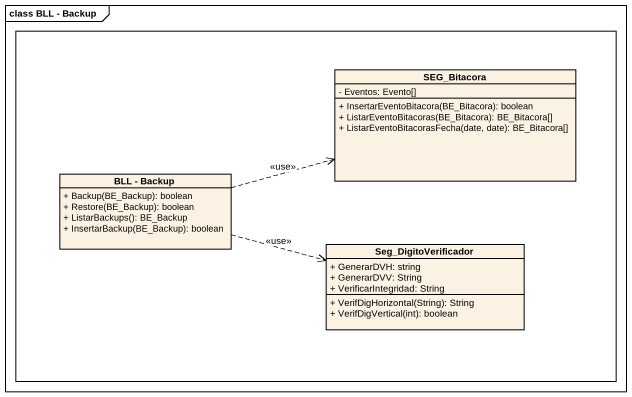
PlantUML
@startuml
mainframe class BLL - Backup
hide circle
hide empty members
skinparam classAttributeIconSize 0
rectangle " " as rectangle1 {
  class SEG_Bitacora {
    - Eventos: Evento[]
    + InsertarEventoBitacora(BE_Bitacora): boolean
    + ListarEventoBitacoras(BE_Bitacora): BE_Bitacora[]
    + ListarEventoBitacorasFecha(date, date): BE_Bitacora[]
  }
  class "BLL - Backup" as BLL_Backup {
    + Backup(BE_Backup): boolean
    + Restore(BE_Backup): boolean
    + ListarBackups(): BE_Backup
    + InsertarBackup(BE_Backup): boolean
  }
  class Seg_DigitoVerificador {
    + GenerarDVH: string
    + GenerarDVV: String
    + VerificarIntegridad: String
    + VerifDigHorizontal(String): String
    + VerifDigVertical(int): boolean
  }
}
BLL_Backup .right.> SEG_Bitacora : <<use>>
BLL_Backup .right.> Seg_DigitoVerificador : <<use>>
@enduml
